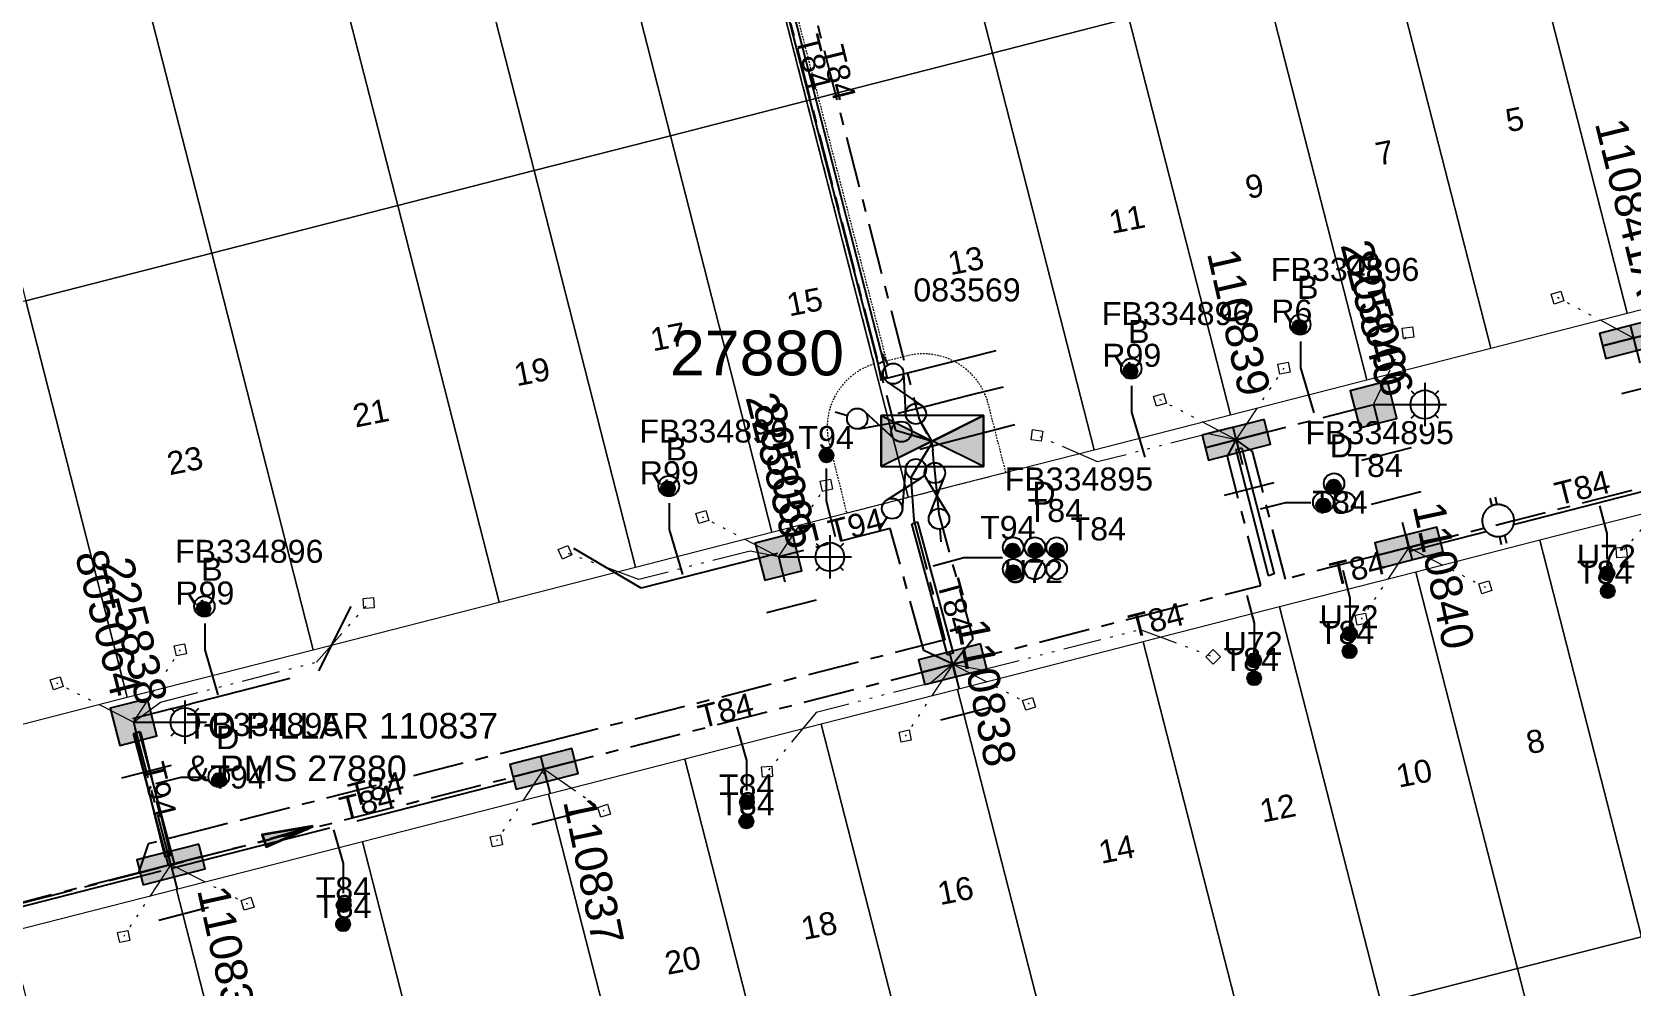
# Model space of a CAD drawing. Header units: metres. Extents: x 307635 to 308805, y 6256169 to 6257356.
# Drawn here: x 308246 to 308371, y 6256753.7 to 6256828.2 of the extents above; entities that cross this region are included whole.
import ezdxf
from ezdxf.enums import TextEntityAlignment as Align

# ---------------------------------------------------------------- set-up
doc = ezdxf.new("R2010")
doc.units = ezdxf.units.M
for name, pattern in [('Cable Exist UG', [7, 4, -1, 1, -1]), ('DASHED', [19.05, 12.7, -6.35]), ('HIDDEN2', [0.1875, 0.125, -0.0625]), ('PHANTOMX2', [6.6, 3, -0.75, 0.2, -0.75, 0.2, -0.75, 0.2, -0.75])]:
    doc.linetypes.add(name, pattern=pattern)
doc.layers.get('0').update_dxf_attribs({"color": 6})
doc.layers.get('Defpoints').update_dxf_attribs({"color": 250})
for name, color, linetype, lineweight in [('_User_LV_Exist', 5, 'Continuous', 35), ('Cadastre Land Parcels_SP_EXT', 118, 'Continuous', 15), ('Cadastre Other Property_SP_EXT', 138, 'DASHED', 15), ('Mains_LV_EXT', 163, 'Continuous', 25), ('Mains_LV_SL_EXT', 135, 'Continuous', 25), ('Services_SP_EXT', 42, 'PHANTOMX2', 20)]:
    doc.layers.add(name, color=color, linetype=linetype, lineweight=lineweight)
for name, color, linetype in [('Duct_SP_EXT', 30, 'Continuous'), ('Equip_LV_EXT', 7, 'Continuous'), ('Equip_SP_SL_EXT', 7, 'Continuous'), ('Sub_SP_EXT', 7, 'Continuous'), ('SupportsUG_SP_LV_EXT', 7, 'Continuous'), ('SupportsUG_SP_LV_SL_EXT', 7, 'Continuous'), ('UG_Details_SP_MISC', 7, 'Continuous')]:
    doc.layers.add(name, color=color, linetype=linetype)
doc.layers.add('UNKNOWN_FEATURES', color=1, linetype='DASHED', plot=False)
doc.styles.add('COLUMN_LABEL', font='arial.ttf', dxfattribs={"height": 2})
doc.styles.add('iecARIAL', font='arial.ttf', dxfattribs={"height": 2})
doc.styles.add('POLE_LABEL', font='arial.ttf', dxfattribs={"height": 2})
doc.styles.add('SL_LABEL', font='arial.ttf', dxfattribs={"height": 2})
doc.styles.get("Standard").update_dxf_attribs({"font": 'arial.ttf'})
doc.linetypes.add('Cable New UG', pattern='A,5.5,-0.01,["X",Standard,S=1.8,R=0,X=0,Y=-0.94],-1.7', length=7.21)

# ---------------------------------------------------------------- blocks, each defined once
blk = doc.blocks.new('SUB_PADMOUNT_EXT')
at = {"ltscale": 10}
h = blk.add_hatch(color=256, dxfattribs=at)
h.dxf.hatch_style = 1
h.paths.add_polyline_path([(4, -2), (0, 0), (4, 2)])
h.paths.add_polyline_path([(-4, -2), (-4, 2), (0, 0)])
blk.add_line((4, 2), (-4, -2))
blk.add_lwpolyline([(-4, -2), (4, -2), (4, 2), (-4, 2)], close=True)
at = {"ltscale": 10, "flags": 128}
for points in [[(-4, -2), (-4, 2), (0, 0)], [(4, -2), (0, 0), (4, 2)]]:
    blk.add_lwpolyline(points, close=True, dxfattribs=at)
at = {"flags": 8}
blk.add_attdef('ASSET_NUM', text='', height=2.5, dxfattribs=at).set_placement((0, 5), align=Align.MIDDLE_CENTER)
for tag, flags, p in [('STREET_CODE', 9, (1.5, 0)), ('OPERATING_VOLTAGE', 9, (1.5, -0.4)), ('ORIENTATION', 9, (1.5, -0.6)), ('OWNED_BY', 9, (1.5, -0.8)), ('OPERATED_BY', 9, (1.5, -1)), ('NO_PHASES', 9, (1.5, -0.2)), ('MAINTAINED_BY', 9, (1.5, -1.2)), ('CONSTRUCTED_VOLTAGE', 9, (1.5, -1.4)), ('SECONDARY_VOLTAGE', 9, (1.5, -1.6)), ('STATE', 9, (1.5, -1.8)), ('SUBSTATION_TYPE', 9, (1.5, -2.2)), ('PARENT', 9, (1.5, -2)), ('USAGE', 9, (1.5, -2.4)), ('LEGEND', 9, (1.5, -2.6)), ('SUBURB', 9, (1.5, -2.8)), ('STREETNAME', 9, (1.5, -3)), ('Z', 1, (1.5, -3.6)), ('LOCATION', 9, (1.5, -3.2)), ('NOTES', 9, (1.5, -3.4))]:
    blk.add_attdef(tag, text='', height=0.2, dxfattribs=dict(flags=flags)).set_placement(p, align=Align.MIDDLE_LEFT)
blk = doc.blocks.new('COLUMN_EXT')
blk.add_hatch(color=256).paths.add_polyline_path([(1.5, -1.5), (1.5, 1.5), (-1.5, 1.5), (-1.5, -1.5)])
blk.add_lwpolyline([(1.5, 1.5), (-1.5, 1.5), (-1.5, -1.5), (1.5, -1.5)], close=True)
at = {"layer": 'Defpoints', "flags": 128}
for points in [[(0, 0), (0, -2)], [(2, -4), (-2, -4)]]:
    blk.add_lwpolyline(points, dxfattribs=at)
at = {"flags": 9}
for tag, p in [('STREETNAME', (-1.81, 1.6)), ('LOCATION', (-1.81, 1.4)), ('SUBURB', (-1.81, 1.8)), ('LEGEND', (-1.81, 1.2)), ('NOTES', (-1.81, 2)), ('COLUMN_TYPE', (-1.81, 0.4)), ('OWNED_BY', (-1.81, 0.6)), ('USAGE', (-1.81, 1)), ('STATE', (-1.81, 0.8))]:
    blk.add_attdef(tag, text='', height=0.2, rotation=180, dxfattribs=at).set_placement(p, align=Align.MIDDLE_LEFT)
at = {"flags": 1}
blk.add_attdef('Z', (-1.81, 2.35), '', height=0.2, rotation=180, dxfattribs=at)
at = {"flags": 9}
for tag, style, p in [('STRUCTURE_PLANT_NUMBER', 'POLE_LABEL', (-1.81, -0.03)), ('STREET_CODE', 'COLUMN_LABEL', (-1.81, 0.2))]:
    blk.add_attdef(tag, text='', height=0.2, rotation=180, dxfattribs=dict(at, style=style)).set_placement(p, align=Align.MIDDLE_LEFT)
at = {"style": 'COLUMN_LABEL', "width": 0.9, "flags": 8}
blk.add_attdef('ASSET_NUM', text='', height=2, rotation=270, dxfattribs=at).set_placement((2, -4), align=Align.MIDDLE_LEFT)
blk = doc.blocks.new('PILLAR_EXT')
blk.add_hatch(color=256).paths.add_polyline_path([(2.5, -1), (2.5, 1), (-2.5, 1), (-2.5, -1)])
for p, q in [((2.5, 0), (-2.5, 0)), ((0, -1), (0, 1))]:
    blk.add_line(p, q)
at = {"ltscale": 10}
blk.add_line((-2.5, 0), (2.5, 0), dxfattribs=at)
blk.add_lwpolyline([(2.5, 1), (1.25, 1), (-1.25, 1), (-2.5, 1), (-2.5, -1), (2.5, -1)], close=True)
at = {"layer": 'Defpoints'}
for p, q in [((0, 0), (0, -2)), ((2, -4), (-2, -4))]:
    blk.add_line(p, q, dxfattribs=at)
for tag, p, flags in [('STREETNAME', (0, 1.8), 9), ('SUBURB', (0, 2), 1), ('PARENT', (0, 1.6), 9), ('NOTES', (0, 1.4), 9), ('SUPPORT_TYPE', (0, 0.6), 9), ('OWNED_BY', (0, 0.2), 9), ('LOCATION', (0, 1.2), 9), ('LEGEND', (0, 1), 9), ('USAGE', (0, 0.8), 9), ('STATE', (0, 0.4), 9)]:
    blk.add_attdef(tag, p, '', height=0.2, rotation=180, dxfattribs=dict(flags=flags))
at = {"width": 0.9, "flags": 8}
blk.add_attdef('ASSET_NUM', text='', height=2, rotation=270, dxfattribs=at).set_placement((2, -4), align=Align.MIDDLE_LEFT)
blk = doc.blocks.new('DUCT_EXT')
blk.add_circle((0, 0.8), 0.8)
at = {"flags": 1}
blk.add_attdef('Z', (0, 0), '', height=0.2, dxfattribs=at)
at = {"flags": 9}
for tag, p in [('DUCT_CODE', (0, 0)), ('XSECT_TYPE', (0, -0.2)), ('STATE', (0, -0.6)), ('FB_REFERENCE', (0, -0.4)), ('NOTES', (0, -0.8))]:
    blk.add_attdef(tag, text='', height=0.2, dxfattribs=at).set_placement(p, align=Align.MIDDLE_LEFT)
blk = doc.blocks.new('SL_LANTERN_EXT')
at = {"flags": 9}
for tag, p in [('LRATECODE', (-7.4, 0)), ('LOUTREACHVOCAB', (-7.2, 0)), ('LOUTREACH', (-7, 0)), ('LANTNUMBER', (-6.6, 0)), ('LNEW', (-6.4, 0)), ('LMASTVOCAB', (-6.2, 0)), ('LMAST', (-6, 0)), ('LLAMPVOCAB', (-5.8, 0)), ('LLAMP', (-5.6, 0)), ('LEXIST', (-5.4, 0)), ('LCHARGE3PERCENT', (-5.2, 0)), ('LCHARGE3', (-5, 0)), ('LCHARGE2PERCENT', (-4.8, 0)), ('LCHARGE2', (-4.6, 0)), ('LCHARGE1PERCENT', (-4.4, 0)), ('LCHARGE1', (-4.2, 0)), ('LCATEGORY', (-4, 0)), ('LBRACKETVOCAB', (-3.8, 0)), ('LBRACKET', (-3.6, 0)), ('LKINGHEIGHT', (-3.4, 0)), ('CREPLACE', (-3.2, 0)), ('CREMOVE', (-3, 0)), ('CNUMBER', (-2.8, 0)), ('CNEW', (-2.6, 0)), ('CEXIST', (-2.4, 0)), ('USAGE', (-2.2, 0)), ('STATE', (-2, 0)), ('OWNED_BY', (-1.8, 0)), ('ORIENTATION', (-1.6, 0)), ('OPERATING_VOLTAGE', (-1.4, 0)), ('NO_PHASES', (-1.2, 0)), ('LANTERN_TYPE', (-1, 0)), ('LANTERN_PURPOSE', (-0.8, 0)), ('CONTROL_TYPE', (-0.6, 0)), ('CONSTRUCTED_VOLTAGE', (-0.4, 0))]:
    blk.add_attdef(tag, text='', height=0.001, rotation=270, dxfattribs=at).set_placement(p, align=Align.MIDDLE_LEFT)
at = {"style": 'SL_LABEL', "flags": 9}
blk.add_attdef('STREET_CODE', text='', height=0.001, rotation=270, dxfattribs=at).set_placement((0, 0), align=Align.MIDDLE_LEFT)
at = {"flags": 1}
blk.add_attdef('Z', (0, 0), '', height=0.001, rotation=270, dxfattribs=at)
at = {"width": 0.9}
blk.add_attdef('LNUMBER', text='', height=1, dxfattribs=at).set_placement((7, -1), align=Align.MIDDLE_LEFT)
at = {"flags": 9}
for tag, p in [('LREMOVE', (0, -7.6)), ('LREPLACE', (0, -7.8)), ('LTYPE', (0, -8)), ('LTYPEVOCAB', (0, -8.2)), ('LEGEND', (0, -8.4)), ('SUBURB', (0, -8.6)), ('STREETNAME', (0, -8.8)), ('LOCATION', (0, -9)), ('NOTES', (0, -9.2)), ('MAINTAINED_BY', (0, -9.86))]:
    blk.add_attdef(tag, text='', height=0.001, dxfattribs=at).set_placement(p, align=Align.MIDDLE_LEFT)
blk.add_attdef('OPERATED_BY', (0, -9.61), '', height=0.001, dxfattribs=at)
blk.add_wipeout([(5.69, 0), (5.06, -1.06), (4, -1.69), (2.94, -1.06), (2.31, 0), (2.94, 1.06), (4, 1.69), (5.06, 1.06)])
for p, q in [((4, 1.69), (4, 0)), ((0, 0), (4, 0)), ((2.94, 1.06), (3.2, 0.8)), ((5.06, 1.06), (4.8, 0.8)), ((2.94, -1.06), (3.2, -0.8)), ((4, 0), (5.69, 0)), ((4, 0), (4, -1.69)), ((5.06, -1.06), (4.8, -0.8))]:
    blk.add_line(p, q)
blk.add_circle((4, 0), 1.12)
blk = doc.blocks.new('CCP_EXT')
at = {"flags": 9}
for tag, p in [('STATE', (0, -1.8)), ('LEGEND', (0, -1.4)), ('LIFE_SUPPORT', (0, -1.6)), ('NOTES', (0, -2))]:
    blk.add_attdef(tag, text='', height=0.2, dxfattribs=at).set_placement(p, align=Align.MIDDLE_LEFT)
blk.add_wipeout([(0, 0.57), (0.57, 0), (0, -0.57), (-0.57, 0)])
blk.add_lwpolyline([(-0.57, 0), (0, 0.57), (0.57, 0), (0, -0.57), (-0.57, 0)])
at = {"flags": 1}
blk.add_attdef('Z', (0, 0), '', height=0.2, dxfattribs=at)
at = {"flags": 9}
for tag, p in [('CCP_TYPE', (0, 0)), ('CONSTRUCTED_VOLTAGE', (0, -0.2)), ('OPERATING_VOLTAGE', (0, -0.6)), ('ORIENTATION', (0, -0.8)), ('OWNED_BY', (0, -1)), ('NO_PHASES', (0, -0.4)), ('USAGE', (0, -1.2))]:
    blk.add_attdef(tag, text='', height=0.2, dxfattribs=at).set_placement(p, align=Align.MIDDLE_LEFT)
blk = doc.blocks.new('LV_UG_DFUSE_CLOSED_EXT')
for points in [[(1, 0), (0, 0)], [(5.04, 0.73), (2.16, -0.72)], [(5.05, -0.71), (2.16, 0.72)], [(6.2, 0.01), (7.2, 0.01)]]:
    blk.add_lwpolyline(points)
for centre in [(1.8, 0), (5.4, 0.01)]:
    blk.add_circle(centre, 0.8)
at = {"flags": 9}
for tag, p in [('ACTUAL_STATUS', (0, 0)), ('CONSTRUCTED_VOLTAGE', (0, -0.2)), ('OPERATING_VOLTAGE', (0, -0.6)), ('ORIENTATION', (0, -0.8)), ('STATE', (0, -1)), ('SWITCH_TYPE', (0, -1.2)), ('NO_PHASES', (0, -0.4)), ('USAGE', (0, -1.4)), ('NOTES', (0, -1.6))]:
    blk.add_attdef(tag, text='', height=0.2, dxfattribs=at).set_placement(p, align=Align.MIDDLE_LEFT)
at = {"flags": 1}
blk.add_attdef('Z', (0, 0), '', height=0.2, dxfattribs=at)
blk = doc.blocks.new('LV_UG_LINKS_OPEN_EXT')
at = {"layer": 'Equip_LV_EXT'}
for tag, height, flags, p in [('OPERATING_VOLTAGE', 0.2, 9, (3, -2.6)), ('NO_PHASES', 0.167, 9, (3.17, -2)), ('ORIENTATION', 0.2, 9, (3, -2.8)), ('STATE', 0.2, 9, (3, -3)), ('SWITCH_TYPE', 0.2, 9, (3, -3.2)), ('OWNED_BY', 0.2, 9, (3, -3.8)), ('USAGE', 0.2, 9, (3, -3.4)), ('NOTES', 0.2, 9, (3, -3.6)), ('OPERATED_BY', 0.2, 9, (3, -4)), ('TYPE', 0.2, 9, (3, -4.6)), ('Z', 0.2, 1, (3, -4.8)), ('MAINTAINED_BY', 0.2, 9, (3, -4.2)), ('NUMBER_OF_PHASES', 0.2, 9, (3, -4.4))]:
    blk.add_attdef(tag, text='', height=height, dxfattribs=dict(at, flags=flags)).set_placement(p, align=Align.MIDDLE_LEFT)
blk.add_wipeout([(4, 1.25), (3.97, 1.25), (3.94, 1.25), (3.91, 1.25), (3.88, 1.24), (3.85, 1.24), (3.82, 1.24), (3.79, 1.23), (3.76, 1.23), (3.73, 1.22), (3.7, 1.21), (3.67, 1.2), (3.64, 1.2), (3.61, 1.19), (3.58, 1.18), (3.55, 1.17), (3.52, 1.15), (3.49, 1.14), (3.47, 1.13), (3.44, 1.12), (3.41, 1.1), (3.38, 1.09), (3.36, 1.07), (3.33, 1.06), (3.31, 1.04), (3.28, 1.02), (3.26, 1), (3.23, 0.99), (3.21, 0.97), (3.18, 0.95), (3.16, 0.93), (3.14, 0.91), (3.12, 0.88), (3.09, 0.86), (3.07, 0.84), (3.05, 0.82), (3.03, 0.79), (3.01, 0.77), (3, 0.74), (2.98, 0.72), (2.96, 0.69), (2.94, 0.67), (2.93, 0.64), (2.91, 0.62), (2.9, 0.59), (2.88, 0.56), (2.87, 0.53), (2.86, 0.51), (2.85, 0.48), (2.83, 0.45), (2.82, 0.42), (2.81, 0.39), (2.8, 0.36), (2.8, 0.33), (2.79, 0.3), (2.78, 0.27), (2.77, 0.24), (2.77, 0.21), (2.76, 0.18), (2.76, 0.15), (2.76, 0.12), (2.75, 0.09), (2.75, 0.06), (2.75, 0.03), (2.75, 0), (2.75, -0.03), (2.75, -0.06), (2.75, -0.09), (2.76, -0.12), (2.76, -0.15), (2.76, -0.18), (2.77, -0.21), (2.77, -0.24), (2.78, -0.27), (2.79, -0.3), (2.8, -0.33), (2.8, -0.36), (2.81, -0.39), (2.82, -0.42), (2.83, -0.45), (2.85, -0.48), (2.86, -0.51), (2.87, -0.53), (2.88, -0.56), (2.9, -0.59), (2.91, -0.62), (2.93, -0.64), (2.94, -0.67), (2.96, -0.69), (2.98, -0.72), (3, -0.74), (3.01, -0.77), (3.03, -0.79), (3.05, -0.82), (3.07, -0.84), (3.09, -0.86), (3.12, -0.88), (3.14, -0.91), (3.16, -0.93), (3.18, -0.95), (3.21, -0.97), (3.23, -0.99), (3.26, -1), (3.28, -1.02), (3.31, -1.04), (3.33, -1.06), (3.36, -1.07), (3.38, -1.09), (3.41, -1.1), (3.44, -1.12), (3.47, -1.13), (3.49, -1.14), (3.52, -1.15), (3.55, -1.17), (3.58, -1.18), (3.61, -1.19), (3.64, -1.2), (3.67, -1.2), (3.7, -1.21), (3.73, -1.22), (3.76, -1.23), (3.79, -1.23), (3.82, -1.24), (3.85, -1.24), (3.88, -1.24), (3.91, -1.25), (3.94, -1.25), (3.97, -1.25), (4, -1.25), (4.03, -1.25), (4.06, -1.25), (4.09, -1.25), (4.12, -1.24), (4.15, -1.24), (4.18, -1.24), (4.21, -1.23), (4.24, -1.23), (4.27, -1.22), (4.3, -1.21), (4.33, -1.2), (4.36, -1.2), (4.39, -1.19), (4.42, -1.18), (4.45, -1.17), (4.48, -1.15), (4.51, -1.14), (4.53, -1.13), (4.56, -1.12), (4.59, -1.1), (4.62, -1.09), (4.64, -1.07), (4.67, -1.06), (4.69, -1.04), (4.72, -1.02), (4.74, -1), (4.77, -0.99), (4.79, -0.97), (4.82, -0.95), (4.84, -0.93), (4.86, -0.91), (4.88, -0.88), (4.91, -0.86), (4.93, -0.84), (4.95, -0.82), (4.97, -0.79), (4.99, -0.77), (5, -0.74), (5.02, -0.72), (5.04, -0.69), (5.06, -0.67), (5.07, -0.64), (5.09, -0.62), (5.1, -0.59), (5.12, -0.56), (5.13, -0.53), (5.14, -0.51), (5.15, -0.48), (5.17, -0.45), (5.18, -0.42), (5.19, -0.39), (5.2, -0.36), (5.2, -0.33), (5.21, -0.3), (5.22, -0.27), (5.23, -0.24), (5.23, -0.21), (5.24, -0.18), (5.24, -0.15), (5.24, -0.12), (5.25, -0.09), (5.25, -0.06), (5.25, -0.03), (5.25, 0), (5.25, 0.03), (5.25, 0.06), (5.25, 0.09), (5.24, 0.12), (5.24, 0.15), (5.24, 0.18), (5.23, 0.21), (5.23, 0.24), (5.22, 0.27), (5.21, 0.3), (5.2, 0.33), (5.2, 0.36), (5.19, 0.39), (5.18, 0.42), (5.17, 0.45), (5.15, 0.48), (5.14, 0.51), (5.13, 0.53), (5.12, 0.56), (5.1, 0.59), (5.09, 0.62), (5.07, 0.64), (5.06, 0.67), (5.04, 0.69), (5.02, 0.72), (5, 0.74), (4.99, 0.77), (4.97, 0.79), (4.95, 0.82), (4.93, 0.84), (4.91, 0.86), (4.88, 0.88), (4.86, 0.91), (4.84, 0.93), (4.82, 0.95), (4.79, 0.97), (4.77, 0.99), (4.74, 1), (4.72, 1.02), (4.69, 1.04), (4.67, 1.06), (4.64, 1.07), (4.62, 1.09), (4.59, 1.1), (4.56, 1.12), (4.53, 1.13), (4.51, 1.14), (4.48, 1.15), (4.45, 1.17), (4.42, 1.18), (4.39, 1.19), (4.36, 1.2), (4.33, 1.2), (4.3, 1.21), (4.27, 1.22), (4.24, 1.23), (4.21, 1.23), (4.18, 1.24), (4.15, 1.24), (4.12, 1.24), (4.09, 1.25), (4.06, 1.25), (4.03, 1.25)]).dxf.layer = 'Equip_LV_EXT'
for p, q in [((3.79, 1.86), (3.79, 1.23)), ((4.21, 1.86), (4.21, 1.23)), ((3.79, -1.23), (3.79, -1.86)), ((4.21, -1.23), (4.21, -1.86))]:
    blk.add_line(p, q, dxfattribs=at)
at = {"layer": 'Equip_LV_EXT', "flags": 128}
blk.add_lwpolyline([(4, 1.25), (3.97, 1.25), (3.94, 1.25), (3.91, 1.25), (3.88, 1.24), (3.85, 1.24), (3.82, 1.24), (3.79, 1.23), (3.76, 1.23), (3.73, 1.22), (3.7, 1.21), (3.67, 1.2), (3.64, 1.2), (3.61, 1.19), (3.58, 1.18), (3.55, 1.17), (3.52, 1.15), (3.49, 1.14), (3.47, 1.13), (3.44, 1.12), (3.41, 1.1), (3.38, 1.09), (3.36, 1.07), (3.33, 1.06), (3.31, 1.04), (3.28, 1.02), (3.26, 1), (3.23, 0.99), (3.21, 0.97), (3.18, 0.95), (3.16, 0.93), (3.14, 0.91), (3.12, 0.88), (3.09, 0.86), (3.07, 0.84), (3.05, 0.82), (3.03, 0.79), (3.01, 0.77), (3, 0.74), (2.98, 0.72), (2.96, 0.69), (2.94, 0.67), (2.93, 0.64), (2.91, 0.62), (2.9, 0.59), (2.88, 0.56), (2.87, 0.53), (2.86, 0.51), (2.85, 0.48), (2.83, 0.45), (2.82, 0.42), (2.81, 0.39), (2.8, 0.36), (2.8, 0.33), (2.79, 0.3), (2.78, 0.27), (2.77, 0.24), (2.77, 0.21), (2.76, 0.18), (2.76, 0.15), (2.76, 0.12), (2.75, 0.09), (2.75, 0.06), (2.75, 0.03), (2.75, 0), (2.75, -0.03), (2.75, -0.06), (2.75, -0.09), (2.76, -0.12), (2.76, -0.15), (2.76, -0.18), (2.77, -0.21), (2.77, -0.24), (2.78, -0.27), (2.79, -0.3), (2.8, -0.33), (2.8, -0.36), (2.81, -0.39), (2.82, -0.42), (2.83, -0.45), (2.85, -0.48), (2.86, -0.51), (2.87, -0.53), (2.88, -0.56), (2.9, -0.59), (2.91, -0.62), (2.93, -0.64), (2.94, -0.67), (2.96, -0.69), (2.98, -0.72), (3, -0.74), (3.01, -0.77), (3.03, -0.79), (3.05, -0.82), (3.07, -0.84), (3.09, -0.86), (3.12, -0.88), (3.14, -0.91), (3.16, -0.93), (3.18, -0.95), (3.21, -0.97), (3.23, -0.99), (3.26, -1), (3.28, -1.02), (3.31, -1.04), (3.33, -1.06), (3.36, -1.07), (3.38, -1.09), (3.41, -1.1), (3.44, -1.12), (3.47, -1.13), (3.49, -1.14), (3.52, -1.15), (3.55, -1.17), (3.58, -1.18), (3.61, -1.19), (3.64, -1.2), (3.67, -1.2), (3.7, -1.21), (3.73, -1.22), (3.76, -1.23), (3.79, -1.23), (3.82, -1.24), (3.85, -1.24), (3.88, -1.24), (3.91, -1.25), (3.94, -1.25), (3.97, -1.25), (4, -1.25), (4.03, -1.25), (4.06, -1.25), (4.09, -1.25), (4.12, -1.24), (4.15, -1.24), (4.18, -1.24), (4.21, -1.23), (4.24, -1.23), (4.27, -1.22), (4.3, -1.21), (4.33, -1.2), (4.36, -1.2), (4.39, -1.19), (4.42, -1.18), (4.45, -1.17), (4.48, -1.15), (4.51, -1.14), (4.53, -1.13), (4.56, -1.12), (4.59, -1.1), (4.62, -1.09), (4.64, -1.07), (4.67, -1.06), (4.69, -1.04), (4.72, -1.02), (4.74, -1), (4.77, -0.99), (4.79, -0.97), (4.82, -0.95), (4.84, -0.93), (4.86, -0.91), (4.88, -0.88), (4.91, -0.86), (4.93, -0.84), (4.95, -0.82), (4.97, -0.79), (4.99, -0.77), (5, -0.74), (5.02, -0.72), (5.04, -0.69), (5.06, -0.67), (5.07, -0.64), (5.09, -0.62), (5.1, -0.59), (5.12, -0.56), (5.13, -0.53), (5.14, -0.51), (5.15, -0.48), (5.17, -0.45), (5.18, -0.42), (5.19, -0.39), (5.2, -0.36), (5.2, -0.33), (5.21, -0.3), (5.22, -0.27), (5.23, -0.24), (5.23, -0.21), (5.24, -0.18), (5.24, -0.15), (5.24, -0.12), (5.25, -0.09), (5.25, -0.06), (5.25, -0.03), (5.25, 0), (5.25, 0.03), (5.25, 0.06), (5.25, 0.09), (5.24, 0.12), (5.24, 0.15), (5.24, 0.18), (5.23, 0.21), (5.23, 0.24), (5.22, 0.27), (5.21, 0.3), (5.2, 0.33), (5.2, 0.36), (5.19, 0.39), (5.18, 0.42), (5.17, 0.45), (5.15, 0.48), (5.14, 0.51), (5.13, 0.53), (5.12, 0.56), (5.1, 0.59), (5.09, 0.62), (5.07, 0.64), (5.06, 0.67), (5.04, 0.69), (5.02, 0.72), (5, 0.74), (4.99, 0.77), (4.97, 0.79), (4.95, 0.82), (4.93, 0.84), (4.91, 0.86), (4.88, 0.88), (4.86, 0.91), (4.84, 0.93), (4.82, 0.95), (4.79, 0.97), (4.77, 0.99), (4.74, 1), (4.72, 1.02), (4.69, 1.04), (4.67, 1.06), (4.64, 1.07), (4.62, 1.09), (4.59, 1.1), (4.56, 1.12), (4.53, 1.13), (4.51, 1.14), (4.48, 1.15), (4.45, 1.17), (4.42, 1.18), (4.39, 1.19), (4.36, 1.2), (4.33, 1.2), (4.3, 1.21), (4.27, 1.22), (4.24, 1.23), (4.21, 1.23), (4.18, 1.24), (4.15, 1.24), (4.12, 1.24), (4.09, 1.25), (4.06, 1.25), (4.03, 1.25)], close=True, dxfattribs=at)
at = {"layer": 'Equip_LV_EXT', "flags": 9}
for tag, p in [('ACTUAL_STATUS', (3.17, -1.67)), ('CONSTRUCTED_VOLTAGE', (3.17, -1.83))]:
    blk.add_attdef(tag, text='', height=0.167, dxfattribs=at).set_placement(p, align=Align.MIDDLE_LEFT)
blk = doc.blocks.new('CABLE_LARGE_EXT')
h = blk.add_hatch(color=256)
edge = h.paths.add_edge_path()
edge.add_arc((0, 0.55), 0.55, 0, 360)
blk.add_circle((0, 0.55), 0.55)
at = {"flags": 1}
blk.add_attdef('Z', (0, 0), '', height=0.2, dxfattribs=at)
at = {"flags": 9}
for tag, p in [('COND_CODE', (0, 0)), ('STATE', (0, -0.4)), ('XSECT_SIZE', (0, -0.6)), ('FB_REFERENCE', (0, -0.2)), ('NOTES', (0, -0.8))]:
    blk.add_attdef(tag, text='', height=0.2, dxfattribs=at).set_placement(p, align=Align.MIDDLE_LEFT)
blk = doc.blocks.new('*U252')
h = blk.add_hatch(color=256)
h.dxf.hatch_style = 1
h.paths.add_polyline_path([(3.99, -0.26), (0.03, 0.5), (-0.03, -0.5)])
blk.add_line((0.5, -0.03), (3.99, -0.26))
at = {"flags": 128}
blk.add_lwpolyline([(3.99, -0.26), (0.03, 0.5), (-0.03, -0.5)], close=True, dxfattribs=at)
blk.add_circle((0, 0), 0.0001)

msp = doc.modelspace()

# ---------------------------------------------------------------- linework, layer by layer
at = {"layer": 'Cadastre Land Parcels_SP_EXT', "linetype": 'Continuous'}
for points in [[(308331.68, 6256829.29), (308323.74, 6256860.28), (308313.09, 6256857.55), (308321.03, 6256826.56), (308331.68, 6256829.29)], [(308321.03, 6256826.56), (308313.09, 6256857.55), (308298.57, 6256853.83), (308306.51, 6256822.84), (308321.03, 6256826.56)], [(308306.51, 6256822.84), (308298.57, 6256853.83), (308287.92, 6256851.1), (308295.86, 6256820.11), (308306.51, 6256822.84)], [(308295.86, 6256820.11), (308287.92, 6256851.1), (308277.27, 6256848.37), (308285.21, 6256817.38), (308295.86, 6256820.11)], [(308285.21, 6256817.38), (308277.27, 6256848.37), (308266.61, 6256845.64), (308274.56, 6256814.65), (308285.21, 6256817.38)], [(308274.56, 6256814.65), (308266.61, 6256845.64), (308252.09, 6256841.92), (308260.03, 6256810.93), (308274.56, 6256814.65)], [(308260.03, 6256810.93), (308252.09, 6256841.92), (308243.4, 6256839.7), (308242.43, 6256839.45), (308241.45, 6256839.21), (308240.48, 6256838.98), (308239.5, 6256838.76), (308238.52, 6256838.54), (308237.53, 6256838.33), (308245.51, 6256807.21), (308260.03, 6256810.93)], [(308380.29, 6256808.72), (308372.35, 6256839.71), (308362.67, 6256837.23), (308370.61, 6256806.24), (308380.29, 6256808.72)], [(308370.61, 6256806.24), (308362.67, 6256837.23), (308352.02, 6256834.5), (308359.96, 6256803.51), (308370.61, 6256806.24)], [(308359.96, 6256803.51), (308352.02, 6256834.5), (308342.33, 6256832.02), (308350.27, 6256801.03), (308359.96, 6256803.51)], [(308350.27, 6256801.03), (308342.33, 6256832.02), (308331.68, 6256829.29), (308339.62, 6256798.3), (308350.27, 6256801.03)], [(308339.62, 6256798.3), (308331.68, 6256829.29), (308321.03, 6256826.56), (308328.97, 6256795.57), (308339.62, 6256798.3)], [(308328.97, 6256795.57), (308321.03, 6256826.56), (308306.51, 6256822.84), (308314.45, 6256791.85), (308328.97, 6256795.57)], [(308314.45, 6256791.85), (308306.51, 6256822.84), (308295.86, 6256820.11), (308303.8, 6256789.12), (308314.45, 6256791.85)], [(308303.8, 6256789.12), (308295.86, 6256820.11), (308285.21, 6256817.38), (308293.14, 6256786.39), (308303.8, 6256789.12)], [(308293.14, 6256786.39), (308285.21, 6256817.38), (308274.56, 6256814.65), (308282.49, 6256783.66), (308293.14, 6256786.39)], [(308282.49, 6256783.66), (308274.56, 6256814.65), (308260.03, 6256810.93), (308267.97, 6256779.94), (308282.49, 6256783.66)], [(308267.97, 6256779.94), (308260.03, 6256810.93), (308245.51, 6256807.21), (308253.44, 6256776.22), (308267.97, 6256779.94)], [(308253.44, 6256776.22), (308245.51, 6256807.21), (308232.44, 6256803.86), (308240.37, 6256772.87), (308253.44, 6256776.22)], [(308382.38, 6256760.23), (308374.44, 6256791.22), (308363.79, 6256788.49), (308371.73, 6256757.5), (308382.38, 6256760.23)], [(308371.73, 6256757.5), (308363.79, 6256788.49), (308354.11, 6256786.01), (308362.05, 6256755.02), (308371.73, 6256757.5)], [(308362.05, 6256755.02), (308354.11, 6256786.01), (308343.46, 6256783.28), (308351.4, 6256752.29), (308362.05, 6256755.02)], [(308351.4, 6256752.29), (308343.46, 6256783.28), (308332.81, 6256780.55), (308340.75, 6256749.56), (308351.4, 6256752.29)], [(308340.75, 6256749.56), (308332.81, 6256780.55), (308318.29, 6256776.83), (308326.23, 6256745.84), (308340.75, 6256749.56)], [(308326.23, 6256745.84), (308318.29, 6256776.83), (308307.64, 6256774.11), (308315.58, 6256743.11), (308326.23, 6256745.84)], [(308315.58, 6256743.11), (308307.64, 6256774.11), (308296.99, 6256771.38), (308304.93, 6256740.38), (308315.58, 6256743.11)], [(308304.93, 6256740.38), (308296.99, 6256771.38), (308286.34, 6256768.65), (308294.28, 6256737.66), (308304.93, 6256740.38)], [(308294.28, 6256737.66), (308286.34, 6256768.65), (308271.81, 6256764.93), (308279.75, 6256733.93), (308294.28, 6256737.66)], [(308279.75, 6256733.93), (308271.81, 6256764.93), (308257.29, 6256761.21), (308265.23, 6256730.21), (308279.75, 6256733.93)], [(308265.23, 6256730.21), (308257.29, 6256761.21), (308244.22, 6256757.86), (308252.16, 6256726.86), (308265.23, 6256730.21)], [(308375.93, 6256725.65), (308379.65, 6256726.6), (308371.73, 6256757.5), (308362.05, 6256755.02), (308369.99, 6256724.02), (308375.93, 6256725.65)], [(308369.99, 6256724.02), (308362.05, 6256755.02), (308351.4, 6256752.29), (308359.34, 6256721.3), (308369.99, 6256724.02)]]:
    msp.add_lwpolyline(points, close=True, dxfattribs=at)
at = {"layer": 'Duct_SP_EXT'}
for p, q in [((308298.77, 6256853.88), (308312.06, 6256802.31)), ((308299.23, 6256854), (308312.52, 6256802.43)), ((308312.06, 6256802.31), (308312.29, 6256802.37)), ((308312.06, 6256802.32), (308312.29, 6256802.37)), ((308312.06, 6256802.31), (308312.06, 6256802.32)), ((308312.06, 6256802.32), (308312.31, 6256801.13)), ((308312.52, 6256802.43), (308312.29, 6256802.37)), ((308312.52, 6256802.43), (308312.29, 6256802.37)), ((308312.52, 6256802.43), (308312.52, 6256802.43)), ((308312.52, 6256802.43), (308312.78, 6256801.23)), ((308312.31, 6256801.13), (308312.55, 6256801.18)), ((308312.78, 6256801.23), (308312.55, 6256801.18)), ((308340.04, 6256795.58), (308340.27, 6256795.64)), ((308340.04, 6256795.58), (308342.57, 6256785.74)), ((308340.5, 6256795.7), (308340.27, 6256795.64)), ((308340.5, 6256795.7), (308343.04, 6256785.86)), ((308314.73, 6256789.79), (308314.96, 6256789.85)), ((308317.52, 6256779.55), (308314.73, 6256789.79)), ((308315.19, 6256789.91), (308314.96, 6256789.85)), ((308317.98, 6256779.68), (308315.19, 6256789.91)), ((308342.57, 6256785.74), (308342.8, 6256785.8)), ((308343.04, 6256785.86), (308342.8, 6256785.8)), ((308317.52, 6256779.55), (308317.75, 6256779.62)), ((308317.98, 6256779.68), (308317.75, 6256779.62)), ((308256.36, 6256763.75), (308256.59, 6256763.81)), ((308256.82, 6256763.86), (308256.59, 6256763.81))]:
    msp.add_line(p, q, dxfattribs=at)
for points in [[(308295.77, 6256791.39), (308295.77, 6256789.34), (308296.8, 6256785.82)], [(308345.89, 6256791.42), (308343.91, 6256791.42), (308341.93, 6256790.93)], [(308321.81, 6256787.12), (308318.79, 6256787.12), (308316.38, 6256786.47)], [(308341.49, 6256780.01), (308341.49, 6256782.02), (308340.92, 6256784.17)], [(308301.84, 6256768.94), (308301.84, 6256771.28), (308301.09, 6256773.9)], [(308259.6, 6256769.96), (308257.62, 6256769.96), (308255.64, 6256769.47)], [(308270.34, 6256760.9), (308270.34, 6256763.24), (308269.58, 6256765.86)]]:
    msp.add_lwpolyline(points, dxfattribs=at)
at = {"layer": 'Mains_LV_EXT', "linetype": 'Cable Exist UG'}
for points in [[(308317.92, 6256778.8), (308319.52, 6256780.81), (308316.87, 6256790.53), (308316.33, 6256796.02)], [(308353.56, 6256787.94), (308350.24, 6256787.09), (308350.24, 6256787.09), (308343.91, 6256785.46), (308341.34, 6256795.43), (308340.07, 6256796.35)]]:
    msp.add_lwpolyline(points, dxfattribs=at)
at = {"layer": 'UG_Details_SP_MISC'}
for p in [(308256.66, 6256763.1), (308257.13, 6256763.23)]:
    msp.add_line(p, (308256.9, 6256763.16), dxfattribs=at)
at = {"layer": 'UNKNOWN_FEATURES'}
for points in [[(308312.26, 6256801.03), (308321.31, 6256803.33)], [(308313.67, 6256798.42), (308316.07, 6256799.02), (308317.77, 6256799.48), (308319.61, 6256799.93), (308321.89, 6256800.49)], [(308315.36, 6256795.61), (308322.78, 6256797.53)]]:
    msp.add_lwpolyline(points, dxfattribs=at)

# ---------------------------------------------------------------- block references
at = {"layer": '_User_LV_Exist', "color": 5, "linetype": 'Cable New UG', "lineweight": 0, "rotation": 20.42164107144237}
msp.add_blockref('*U252', (308264.13, 6256765), dxfattribs=at)
msp.add_blockref('*U252', (308264.13, 6256765), dxfattribs=at)
at = {"layer": 'Duct_SP_EXT'}
for name, p in [('DUCT_EXT', (308345.07, 6256804.56)), ('CABLE_LARGE_EXT', (308345, 6256804.62)), ('DUCT_EXT', (308331.87, 6256801.11)), ('CABLE_LARGE_EXT', (308331.8, 6256801.16)), ('DUCT_EXT', (308295.74, 6256791.93)), ('DUCT_EXT', (308347.71, 6256792.13)), ('CABLE_LARGE_EXT', (308295.67, 6256791.99)), ('DUCT_EXT', (308346.87, 6256790.66)), ('CABLE_LARGE_EXT', (308347.68, 6256792.13)), ('DUCT_EXT', (308348.56, 6256790.67)), ('CABLE_LARGE_EXT', (308346.87, 6256790.67)), ('DUCT_EXT', (308322.64, 6256787.13)), ('DUCT_EXT', (308324.34, 6256787.13)), ('DUCT_EXT', (308326.04, 6256787.13)), ('CABLE_LARGE_EXT', (308322.6, 6256787.13)), ('CABLE_LARGE_EXT', (308324.4, 6256787.16)), ('CABLE_LARGE_EXT', (308326.05, 6256787.16)), ('DUCT_EXT', (308322.64, 6256785.43)), ('CABLE_LARGE_EXT', (308322.65, 6256785.44)), ('DUCT_EXT', (308324.34, 6256785.43)), ('DUCT_EXT', (308326.04, 6256785.43)), ('CABLE_LARGE_EXT', (308369.09, 6256783.97)), ('DUCT_EXT', (308259.46, 6256782.53)), ('CABLE_LARGE_EXT', (308348.92, 6256779.27)), ('CABLE_LARGE_EXT', (308341.46, 6256778.55)), ('CABLE_LARGE_EXT', (308341.47, 6256777.16)), ('DUCT_EXT', (308260.58, 6256769.2)), ('CABLE_LARGE_EXT', (308260.6, 6256769.2)), ('CABLE_LARGE_EXT', (308301.84, 6256767.47)), ('CABLE_LARGE_EXT', (308301.8, 6256765.97)), ('CABLE_LARGE_EXT', (308270.34, 6256759.43)), ('CABLE_LARGE_EXT', (308270.3, 6256757.93))]:
    msp.add_blockref(name, p, dxfattribs=at)
at = {"layer": 'Equip_LV_EXT'}
for p, rotation in [((308315.91, 6256796.8), 119.0682825071322), ((308315.98, 6256795.59), 238.7762038588795), ((308316.37, 6256795.55), 274.9588705986048)]:
    msp.add_blockref('LV_UG_DFUSE_CLOSED_EXT', p, dxfattribs=dict(at, rotation=rotation))
at = {"layer": 'Sub_SP_EXT'}
ref = msp.add_blockref('SUB_PADMOUNT_EXT', (308316.33, 6256796.25), dxfattribs=at)
ref.add_attrib('ASSET_NUM', '27880', dxfattribs={"layer": '0', "height": 3.5}).set_placement((308309.43, 6256803.13), align=Align.MIDDLE_RIGHT)
at = {"layer": 'SupportsUG_SP_LV_EXT'}
ref = msp.add_blockref('PILLAR_EXT', (308371.11, 6256804.3), dxfattribs=dict(at, rotation=14.37107140734005))
ref.add_attrib('ASSET_NUM', '110841A', dxfattribs={"layer": '0', "height": 2.5, "rotation": 283.7652, "style": 'iecARIAL'}).set_placement((308372.61, 6256807.8), align=Align.MIDDLE_RIGHT)
at = {"layer": 'SupportsUG_SP_LV_SL_EXT'}
ref = msp.add_blockref('COLUMN_EXT', (308350.8, 6256799.1), dxfattribs=dict(at, rotation=14.37107089042887))
ref.add_attrib('ASSET_NUM', '805066', dxfattribs={"layer": '0', "height": 2.5, "rotation": 285.4489, "style": 'COLUMN_LABEL'}).set_placement((308352.8, 6256799.85), align=Align.MIDDLE_RIGHT)
ref = msp.add_blockref('COLUMN_EXT', (308304.32, 6256787.19), dxfattribs=dict(at, rotation=14.37107089042887))
ref.add_attrib('ASSET_NUM', '805065', dxfattribs={"layer": '0', "height": 2.5, "rotation": 283.8711, "style": 'COLUMN_LABEL'}).set_placement((308306.32, 6256787.94), align=Align.MIDDLE_RIGHT)
ref = msp.add_blockref('COLUMN_EXT', (308253.93, 6256774.28), dxfattribs=dict(at, rotation=14.37107088215123))
ref.add_attrib('ASSET_NUM', '805064', dxfattribs={"layer": '0', "height": 2.5, "rotation": 284.3948, "style": 'COLUMN_LABEL'}).set_placement((308253.43, 6256776.4), align=Align.MIDDLE_RIGHT)

# ---------------------------------------------------------------- texts
at = {"layer": 'Cadastre Land Parcels_SP_EXT'}
for s, rotation, p in [('5', 11.0936, (308361.31, 6256820.37)), ('7', 11.0955, (308351.15, 6256817.76)), ('9', 11.0953, (308340.98, 6256815.16)), ('11', 11.0859, (308330.33, 6256812.43)), ('13', 11.0967, (308317.74, 6256809.2)), ('15', 11.091, (308305.15, 6256805.98)), ('17', 11.0945, (308294.5, 6256803.25)), ('19', 11.091, (308283.85, 6256800.52)), ('21', 11.0936, (308271.26, 6256797.3)), ('23', 11.0961, (308256.74, 6256793.57)), ('8', 11.0908, (308362.92, 6256771.76)), ('10', 11.091, (308352.76, 6256769.15)), ('12', 11.0962, (308342.11, 6256766.42)), ('14', 11.0905, (308329.52, 6256763.2)), ('16', 11.0953, (308316.93, 6256759.97)), ('18', 11.0927, (308306.28, 6256757.24)), ('20', 11.091, (308295.63, 6256754.52))]:
    msp.add_text(s, height=1.8, rotation=rotation, dxfattribs=at).set_placement(p)
at = {"layer": 'Cadastre Other Property_SP_EXT'}
msp.add_text('083569', height=1.8, dxfattribs=at).set_placement((308314.84, 6256807.16))
at = {"layer": 'Duct_SP_EXT'}
for s, p in [('FB334896', (308342.77, 6256808.76)), ('B', (308344.82, 6256807.36)), ('R6', (308342.8, 6256805.5)), ('FB334896', (308329.57, 6256805.31)), ('B', (308331.62, 6256803.91)), ('R99', (308329.6, 6256802.05)), ('FB334896', (308293.44, 6256796.13)), ('FB334895', (308345.47, 6256796)), ('B', (308295.49, 6256794.73)), ('D', (308347.37, 6256794.98)), ('T84', (308348.75, 6256793.44)), ('R99', (308293.47, 6256792.87)), ('FB334895', (308321.97, 6256792.38)), ('D', (308324.14, 6256791.27)), ('T84', (308346.01, 6256790.56)), ('T84', (308323.77, 6256789.92)), ('T94', (308320.06, 6256788.6)), ('T84', (308327.12, 6256788.48)), ('FB334896', (308257.16, 6256786.73)), ('B', (308259.21, 6256785.33)), ('U72', (308321.92, 6256785.15)), ('FB334895', (308258.47, 6256773.19)), ('D', (308260.38, 6256772.17)), ('T94', (308259.92, 6256769.09)), ('T84', (308299.68, 6256766.99)), ('T84', (308268.15, 6256760.36)), ('T84', (308268.18, 6256758.96))]:
    msp.add_text(s, height=1.8, dxfattribs=at).set_placement(p)
at = {"layer": 'Mains_LV_EXT'}
for s, rotation, p in [('T84', 283.9417, (308305.65, 6256827.74)), ('T84', 283.9417, (308307.6, 6256826.92)), ('T84', 14.0363, (308365.22, 6256791.2)), ('T84', 13.7374, (308347.66, 6256784.91)), ('T84', 285.2741, (308316.67, 6256785.18)), ('T84', 14.4311, (308331.95, 6256780.85)), ('T84', 14.415, (308298.31, 6256773.78)), ('T94', 284.0499, (308254.52, 6256770.88)), ('T84', 14.415, (308271, 6256767.65)), ('T84', 14.1741, (308270.3, 6256766.61))]:
    msp.add_text(s, height=1.8, rotation=rotation, dxfattribs=at).set_placement(p)

# ---------------------------------------------------------------- next in the draw order: block references
at = {"layer": 'Equip_SP_SL_EXT'}
ref = msp.add_blockref('SL_LANTERN_EXT', (308350.8, 6256799.1), dxfattribs=at)
ref.add_attrib('ASSET_NUM', '225840', dxfattribs={"layer": '0', "height": 2.5, "rotation": 284.3675, "style": 'iecARIAL'}).set_placement((308352.3, 6256800.6), align=Align.MIDDLE_RIGHT)
ref = msp.add_blockref('SL_LANTERN_EXT', (308304.32, 6256787.19), dxfattribs=at)
ref.add_attrib('ASSET_NUM', '225839', dxfattribs={"layer": '0', "height": 2.5, "rotation": 284.3665, "style": 'iecARIAL'}).set_placement((308305.82, 6256788.69), align=Align.MIDDLE_RIGHT)
ref = msp.add_blockref('SL_LANTERN_EXT', (308253.93, 6256774.28), dxfattribs=at)
ref.add_attrib('ASSET_NUM', '225838', dxfattribs={"layer": '0', "height": 2.5, "rotation": 284.0851, "style": 'iecARIAL'}).set_placement((308255.43, 6256775.78), align=Align.MIDDLE_RIGHT)
at = {"layer": 'Services_SP_EXT'}
for p, rotation in [((308365.17, 6256807.46), 331.9997456923626), ((308343.8, 6256801.95), 236.3271855867845), ((308334.11, 6256799.47), 332.3271856565075), ((308324.5, 6256796.69), 36.00000006831309), ((308298.36, 6256790.31), 332.3679307453609), ((308287.64, 6256787.56), 339.2979238111333), ((308370.17, 6256787.54), 49.38582100224442), ((308359.53, 6256784.82), 152.4086233377643), ((308272.3, 6256783.58), 229.2627077483559), ((308349.84, 6256782.33), 56.40862323231185), ((308247.93, 6256777.32), 333.1334423184539), ((308323.89, 6256775.71), 152.5974255127725), ((308314.21, 6256773.19), 56.59742558839937), ((308303.42, 6256770.41), 49.48813721346839), ((308290.69, 6256767.35), 152.6264193489144), ((308282.27, 6256765), 56.62641950938888), ((308262.83, 6256760.08), 152.7506333964853), ((308253.16, 6256757.53), 56.75063332023767)]:
    msp.add_blockref('CCP_EXT', p, dxfattribs=dict(at, rotation=rotation))
msp.add_blockref('CCP_EXT', (308338.27, 6256779.39), dxfattribs=at)

# ---------------------------------------------------------------- next in the draw order: linework, layer by layer
at = {"layer": '_User_LV_Exist', "linetype": 'Cable Exist UG', "lineweight": -2, "flags": 128}
msp.add_lwpolyline([(308226.35, 6256767.21), (308229.31, 6256756.07), (308256.86, 6256763.13), (308266.74, 6256765.67)], dxfattribs=at)
msp.add_lwpolyline([(308226.35, 6256767.21), (308229.31, 6256756.07), (308256.86, 6256763.13), (308266.74, 6256765.67)], dxfattribs=at)
at = {"layer": 'Duct_SP_EXT'}
for p, q in [((308254.46, 6256773.51), (308254.22, 6256773.45)), ((308254.46, 6256773.51), (308256.82, 6256763.86)), ((308253.99, 6256773.39), (308254.22, 6256773.45)), ((308253.99, 6256773.39), (308256.36, 6256763.75))]:
    msp.add_line(p, q, dxfattribs=at)
for points in [[(308345.09, 6256804.02), (308345.09, 6256801.96), (308346.13, 6256798.45)], [(308331.89, 6256800.57), (308331.89, 6256798.51), (308332.93, 6256795)], [(308369.05, 6256787.02), (308369.05, 6256789.02), (308368.48, 6256791.18)], [(308348.98, 6256781.97), (308348.98, 6256783.97), (308348.41, 6256786.13)], [(308259.49, 6256781.99), (308259.49, 6256779.94), (308260.52, 6256776.42)]]:
    msp.add_lwpolyline(points, dxfattribs=at)
at = {"layer": 'Mains_LV_EXT', "linetype": 'Cable Exist UG'}
for points in [[(308333.9, 6256864.95), (308331.54, 6256866.41), (308331.54, 6256866.41), (308316.69, 6256862.6), (308311.29, 6256861.22), (308310.68, 6256859), (308310.68, 6256859), (308300.31, 6256856.32), (308300.89, 6256853.89), (308300.89, 6256853.89), (308315.3, 6256797.95), (308316.23, 6256796.32)], [(308287.42, 6256853.04), (308295.34, 6256855.07), (308295.34, 6256855.07), (308298.33, 6256855.84), (308298.77, 6256854.06), (308298.77, 6256854.06), (308313.45, 6256797.11), (308313.45, 6256797.11), (308316.33, 6256796.25)], [(308317.92, 6256778.8), (308332.41, 6256782.52), (308332.41, 6256782.52), (308341.98, 6256784.97), (308341.98, 6256784.97), (308339.38, 6256795.03), (308340.07, 6256796.35)], [(308317.92, 6256778.8), (308315.67, 6256779.87), (308313.04, 6256789.42), (308313.04, 6256789.42), (308304.32, 6256787.19)], [(308285.98, 6256770.62), (308317.92, 6256778.8)], [(308256.85, 6256763.16), (308253.93, 6256774.28)], [(308256.85, 6256763.16), (308285.98, 6256770.62)]]:
    msp.add_lwpolyline(points, dxfattribs=at)
at = {"layer": 'Mains_LV_SL_EXT', "linetype": 'Cable Exist UG'}
msp.add_lwpolyline([(308340.07, 6256796.35), (308350.8, 6256799.1)], dxfattribs=at)
at = {"layer": 'Services_SP_EXT'}
for points in [[(308371.11, 6256804.3), (308365.17, 6256807.46)], [(308340.07, 6256796.35), (308343.8, 6256801.95)], [(308340.07, 6256796.35), (308334.11, 6256799.47)], [(308340.07, 6256796.35), (308337.87, 6256796.82), (308329.24, 6256794.61), (308324.5, 6256796.69)], [(308383.65, 6256795.65), (308381.66, 6256794.1), (308381.66, 6256794.1), (308374.14, 6256792.18), (308370.17, 6256787.54)], [(308304.32, 6256787.19), (308298.36, 6256790.31)], [(308304.32, 6256787.19), (308302.09, 6256787.65), (308302.09, 6256787.65), (308293.39, 6256785.42), (308287.64, 6256787.56)], [(308353.56, 6256787.94), (308349.84, 6256782.33)], [(308317.92, 6256778.8), (308320.2, 6256778.36), (308320.2, 6256778.36), (308332.57, 6256781.53), (308338.27, 6256779.39)], [(308317.92, 6256778.8), (308316.19, 6256777.33), (308316.19, 6256777.33), (308307.24, 6256775.04), (308303.42, 6256770.41)], [(308317.92, 6256778.8), (308314.21, 6256773.19)], [(308317.92, 6256778.8), (308323.89, 6256775.71)], [(308253.93, 6256774.28), (308247.93, 6256777.32)], [(308285.98, 6256770.62), (308282.27, 6256765)], [(308285.98, 6256770.62), (308290.69, 6256767.35)], [(308256.85, 6256763.16), (308253.16, 6256757.53)], [(308256.85, 6256763.16), (308262.83, 6256760.08)]]:
    msp.add_lwpolyline(points, dxfattribs=at)
at = {"layer": 'UG_Details_SP_MISC'}
for p, q in [((308254.4, 6256773.51), (308254.17, 6256773.45)), ((308257.13, 6256763.23), (308254.4, 6256773.51)), ((308253.93, 6256773.39), (308254.17, 6256773.45)), ((308256.66, 6256763.1), (308253.93, 6256773.39))]:
    msp.add_line(p, q, dxfattribs=at)
at = {"layer": 'UNKNOWN_FEATURES'}
for points in [[(308353.54, 6256787.62), (308353.69, 6256787.66), (308363.37, 6256790.14), (308374.02, 6256792.87), (308374.23, 6256792.92)], [(308304.22, 6256787.47), (308293.57, 6256784.74), (308288.31, 6256787.84)], [(308256.95, 6256762.87), (308271.39, 6256766.57), (308285.91, 6256770.29), (308286.07, 6256770.33)], [(308229.27, 6256755.78), (308243.79, 6256759.5), (308256.87, 6256762.85), (308256.95, 6256762.87)]]:
    msp.add_lwpolyline(points, dxfattribs=at)

# ---------------------------------------------------------------- next in the draw order: block references
at = {"layer": 'Duct_SP_EXT'}
for p in [(308308.06, 6256794.58), (308369.07, 6256785.36), (308259.39, 6256782.59), (308348.95, 6256780.64)]:
    msp.add_blockref('CABLE_LARGE_EXT', p, dxfattribs=at)
at = {"layer": 'Equip_LV_EXT', "rotation": 163.3866871306802}
msp.add_blockref('LV_UG_DFUSE_CLOSED_EXT', (308315.64, 6256796.46), dxfattribs=at)
at = {"layer": 'Services_SP_EXT'}
for p, rotation in [((308353.48, 6256804.72), 322.6646891929608), ((308308.05, 6256792.79), 236.3679307937388), ((308257.59, 6256779.93), 237.1334424122769)]:
    msp.add_blockref('CCP_EXT', p, dxfattribs=dict(at, rotation=rotation))
at = {"layer": 'SupportsUG_SP_LV_EXT'}
ref = msp.add_blockref('PILLAR_EXT', (308340.07, 6256796.35), dxfattribs=dict(at, rotation=14.37107089042887))
ref.add_attrib('ASSET_NUM', '110839', dxfattribs={"layer": '0', "height": 2.5, "rotation": 282.794, "style": 'iecARIAL'}).set_placement((308341.57, 6256799.85), align=Align.MIDDLE_RIGHT)
ref = msp.add_blockref('PILLAR_EXT', (308317.92, 6256778.8), dxfattribs=dict(at, rotation=14.37021871556432))
ref.add_attrib('ASSET_NUM', '110838', dxfattribs={"layer": '0', "height": 2.5, "rotation": 281.3813, "style": 'iecARIAL'}).set_placement((308319.42, 6256782.3), align=Align.MIDDLE_LEFT)
ref = msp.add_blockref('PILLAR_EXT', (308285.98, 6256770.62), dxfattribs=dict(at, rotation=14.37021871556432))
ref.add_attrib('ASSET_NUM', '110837', dxfattribs={"layer": '0', "height": 2.5, "rotation": 281.6653, "style": 'iecARIAL'}).set_placement((308288.7, 6256768.34), align=Align.MIDDLE_LEFT)
ref = msp.add_blockref('PILLAR_EXT', (308256.85, 6256763.16), dxfattribs=dict(at, rotation=14.37021871556432))
ref.add_attrib('ASSET_NUM', '110836', dxfattribs={"layer": '0', "height": 2.5, "rotation": 282.4229, "style": 'iecARIAL'}).set_placement((308260.1, 6256761.43), align=Align.MIDDLE_LEFT)

# ---------------------------------------------------------------- next in the draw order: texts
at = {"layer": '_User_LV_Exist', "linetype": 'ByBlock', "lineweight": 0, "ltscale": 0.5, "insert": (308258.03, 6256775), "char_height": 2, "attachment_point": 1}
msp.add_mtext_dynamic_manual_height_columns('TO PILLAR 110837\\P& PMS 27880', width=37.5027, gutter_width=12.5, heights=[0], dxfattribs=at)
msp.add_mtext_dynamic_manual_height_columns('TO PILLAR 110837\\P& PMS 27880', width=37.5027, gutter_width=12.5, heights=[0], dxfattribs=at)
at = {"layer": 'Duct_SP_EXT'}
for s, p in [('T94', (308305.86, 6256795.62)), ('U72', (308366.68, 6256786.34)), ('T84', (308366.69, 6256785.09)), ('R99', (308257.19, 6256783.47)), ('U72', (308346.57, 6256781.61)), ('U72', (308339.08, 6256779.53)), ('T84', (308346.52, 6256780.39)), ('T84', (308339.07, 6256778.28)), ('T84', (308299.65, 6256768.4))]:
    msp.add_text(s, height=1.8, dxfattribs=at).set_placement(p)
at = {"layer": 'Mains_LV_EXT'}
msp.add_text('T94', height=1.8, rotation=14.2898, dxfattribs=at).set_placement((308308.48, 6256788.25))

# ---------------------------------------------------------------- next in the draw order: linework, layer by layer
at = {"layer": 'Cadastre Other Property_SP_EXT', "linetype": 'HIDDEN2'}
msp.add_lwpolyline([(308322.07, 6256793.8), (308320.63, 6256799.42), (308320.63, 6256799.42, 0.406451), (308314.12, 6256802.85), (308314.12, 6256802.85), (308312.77, 6256802.5), (308299.42, 6256854.05), (308298.57, 6256853.83), (308311.78, 6256802.27), (308311.78, 6256802.27, 0.41398), (308308.33, 6256795.84), (308308.33, 6256795.84), (308309.63, 6256790.62), (308322.07, 6256793.8)], format="xyb", close=True, dxfattribs=at)
at = {"layer": 'Duct_SP_EXT'}
msp.add_lwpolyline([(308308.04, 6256794.09), (308308.04, 6256791.57), (308308.73, 6256788.78)], dxfattribs=at)
at = {"layer": 'Mains_LV_EXT', "linetype": 'Cable Exist UG'}
msp.add_lwpolyline([(308316.32, 6256796.14), (308314.65, 6256793.41), (308314.89, 6256790.07), (308314.89, 6256790.07), (308317.31, 6256780.71), (308317.31, 6256780.71), (308286.44, 6256772.8), (308260.55, 6256766.17), (308260.55, 6256766.17), (308255.08, 6256764.77), (308254.31, 6256762.51), (308254.31, 6256762.51), (308229.3, 6256756.1)], dxfattribs=at)
at = {"layer": 'Services_SP_EXT'}
for points in [[(308350.8, 6256799.1), (308353.48, 6256804.72)], [(308304.32, 6256787.19), (308308.05, 6256792.79)], [(308253.93, 6256774.28), (308256.04, 6256775.85), (308256.04, 6256775.85), (308268.22, 6256778.97), (308272.3, 6256783.58)], [(308253.93, 6256774.28), (308257.59, 6256779.93)]]:
    msp.add_lwpolyline(points, dxfattribs=at)
at = {"layer": 'UNKNOWN_FEATURES'}
msp.add_lwpolyline([(308253.87, 6256774.57), (308268.39, 6256778.29), (308270.92, 6256783.31)], dxfattribs=at)

# ---------------------------------------------------------------- next in the draw order: block references
at = {"layer": 'Equip_LV_EXT', "rotation": 14.02472861568095}
msp.add_blockref('LV_UG_LINKS_OPEN_EXT', (308356.65, 6256789.06), dxfattribs=at)

# ---------------------------------------------------------------- next in the draw order: linework, layer by layer
at = {"layer": 'Mains_LV_EXT', "linetype": 'Cable Exist UG'}
msp.add_lwpolyline([(308353.56, 6256787.94), (308383.65, 6256795.65)], dxfattribs=at)
at = {"layer": 'Services_SP_EXT'}
msp.add_lwpolyline([(308353.56, 6256787.94), (308359.53, 6256784.82)], dxfattribs=at)

# ---------------------------------------------------------------- next in the draw order: block references
at = {"layer": 'SupportsUG_SP_LV_EXT'}
ref = msp.add_blockref('PILLAR_EXT', (308353.56, 6256787.94), dxfattribs=dict(at, rotation=194.3698270707083))
ref.add_attrib('ASSET_NUM', '110840', dxfattribs={"layer": '0', "height": 2.5, "rotation": 282.1332, "style": 'iecARIAL'}).set_placement((308355.06, 6256791.44), align=Align.MIDDLE_LEFT)

doc.saveas('drawing.dxf')
